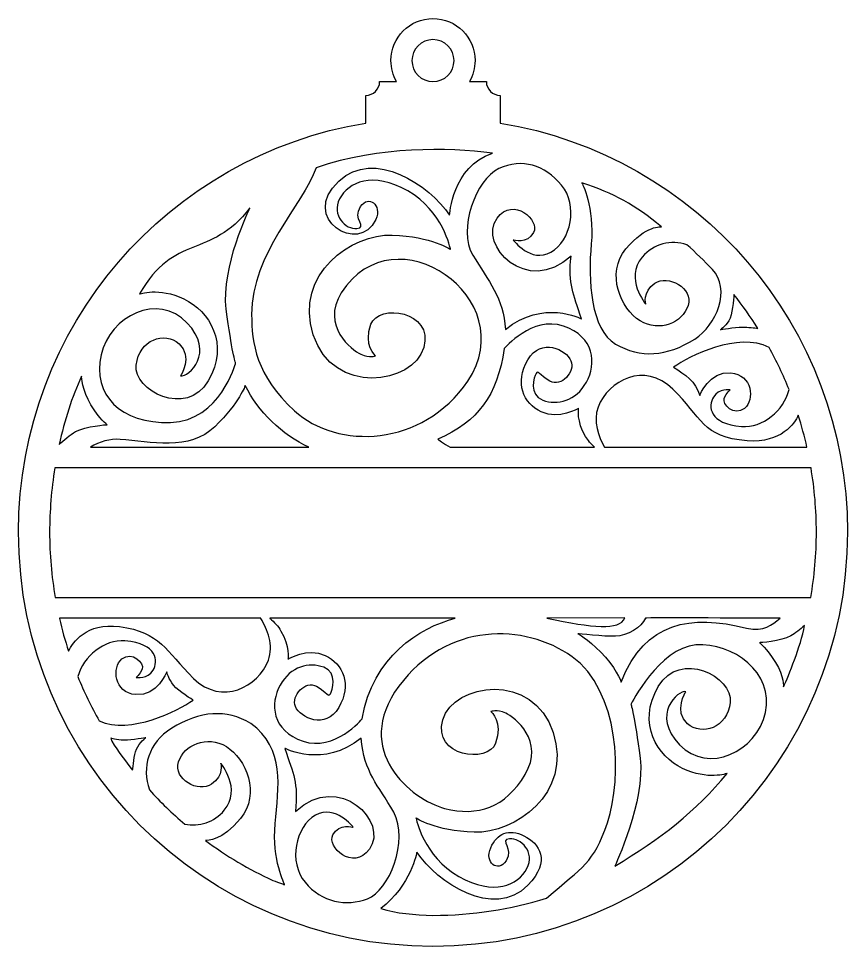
# Model space of a CAD drawing. Header units: centimetres. Extents: x 1 to 126, y -110 to -2.
# Drawn here: x 26.21 to 35.14, y -93.66 to -83.66 of the extents above; entities that cross this region are included whole.
import ezdxf

# ---------------------------------------------------------------- set-up
doc = ezdxf.new("R2010")
doc.units = ezdxf.units.CM
doc.header["$MEASUREMENT"] = 0
doc.layers.add('layer 1', color=7, linetype='Continuous')

msp = doc.modelspace()

# ---------------------------------------------------------------- linework, layer by layer
at = {"layer": 'layer 1', "color": 250}
for points, knots in [([(26.20648, -89.19773), (26.20648, -91.66453), (28.20622, -93.66427), (30.67302, -93.66427), (30.67302, -93.66427), (33.13982, -93.66427), (35.13956, -91.66453), (35.13956, -89.19773), (35.13956, -89.19773), (35.13956, -86.97741), (33.51938, -85.13582), (31.39686, -84.78988), (31.39686, -84.78988), (31.39686, -84.78988), (31.39686, -84.49253), (31.39686, -84.49253), (31.39686, -84.49253), (31.31505, -84.49253), (31.24811, -84.42559), (31.24811, -84.34379), (31.24811, -84.34379), (31.24811, -84.34379), (31.06541, -84.34379), (31.06541, -84.34379), (31.06541, -84.34379), (31.10395, -84.27716), (31.12603, -84.1998), (31.12603, -84.11728), (31.12603, -84.11728), (31.12603, -83.86708), (30.92321, -83.66427), (30.67302, -83.66427), (30.67302, -83.66427), (30.42283, -83.66427), (30.22001, -83.86708), (30.22001, -84.11728), (30.22001, -84.11728), (30.22001, -84.1998), (30.24209, -84.27716), (30.28063, -84.34379), (30.28063, -84.34379), (30.28063, -84.34379), (30.09793, -84.34379), (30.09793, -84.34379), (30.09793, -84.34379), (30.09793, -84.42559), (30.03099, -84.49253), (29.94918, -84.49253), (29.94918, -84.49253), (29.94918, -84.49253), (29.94918, -84.78988), (29.94918, -84.78988), (29.94918, -84.78988), (27.82666, -85.13582), (26.20648, -86.97741), (26.20648, -89.19773)], [0, 0, 0, 0, 0.0666667, 0.0666667, 0.0666667, 0.0666667, 0.1333333, 0.1333333, 0.1333333, 0.1333333, 0.2, 0.2, 0.2, 0.2, 0.2666667, 0.2666667, 0.2666667, 0.2666667, 0.3333333, 0.3333333, 0.3333333, 0.3333333, 0.4, 0.4, 0.4, 0.4, 0.4666667, 0.4666667, 0.4666667, 0.4666667, 0.5333333, 0.5333333, 0.5333333, 0.5333333, 0.6, 0.6, 0.6, 0.6, 0.6666667, 0.6666667, 0.6666667, 0.6666667, 0.7333333, 0.7333333, 0.7333333, 0.7333333, 0.8, 0.8, 0.8, 0.8, 0.8666667, 0.8666667, 0.8666667, 0.8666667, 1, 1, 1, 1]), ([(30.89953, -84.11728), (30.89953, -84.24237), (30.79812, -84.34379), (30.67302, -84.34379), (30.67302, -84.34379), (30.54792, -84.34379), (30.44651, -84.24237), (30.44651, -84.11728), (30.44651, -84.11728), (30.44651, -83.99218), (30.54792, -83.89077), (30.67302, -83.89077), (30.67302, -83.89077), (30.79812, -83.89077), (30.89953, -83.99218), (30.89953, -84.11728)], [0, 0, 0, 0, 0.2, 0.2, 0.2, 0.2, 0.4, 0.4, 0.4, 0.4, 0.6, 0.6, 0.6, 0.6, 1, 1, 1, 1]), ([(31.04689, -87.57135), (30.56205, -88.28593), (29.64009, -88.31273), (29.18003, -87.89021), (29.18003, -87.89021), (28.76469, -87.50877), (28.71858, -87.16428), (28.71817, -86.85276), (28.71817, -86.85276), (28.71728, -86.19255), (29.27158, -85.67936), (29.41365, -85.27158), (29.41365, -85.27158), (30.10413, -85.03761), (30.82928, -85.05304), (31.31356, -85.11554), (31.31356, -85.11554), (30.87818, -85.26221), (30.85111, -85.78418), (30.85111, -85.78418), (30.85111, -85.78418), (30.63356, -85.45574), (30.04052, -85.06002), (29.65792, -85.4155), (29.65792, -85.4155), (29.22385, -85.81879), (29.88377, -86.22006), (30.05663, -85.83091), (30.05663, -85.83091), (30.12687, -85.67277), (29.97936, -85.55825), (29.89102, -85.69117), (29.89102, -85.69117), (29.80269, -85.82411), (29.97225, -85.91574), (29.85305, -85.92717), (29.85305, -85.92717), (29.73385, -85.93861), (29.57243, -85.78647), (29.66695, -85.60672), (29.66695, -85.60672), (29.76148, -85.42698), (30.0193, -85.30856), (30.40038, -85.5219), (30.40038, -85.5219), (30.78149, -85.73524), (30.86181, -86.15192), (30.86181, -86.15192), (30.86181, -86.15192), (30.86181, -86.15192), (30.66276, -86.01368), (30.23329, -85.99776), (30.23329, -85.99776), (29.80382, -85.98183), (29.17101, -86.41204), (29.38318, -87.07351), (29.38318, -87.07351), (29.59536, -87.73498), (30.46018, -87.60722), (30.57319, -87.20989), (30.57319, -87.20989), (30.68621, -86.81258), (30.08549, -86.73369), (30.00326, -86.95905), (30.00326, -86.95905), (29.92102, -87.18439), (30.05356, -87.29916), (30.05356, -87.29916), (30.05356, -87.29916), (30.05356, -87.29916), (29.99231, -87.3232), (29.89461, -87.28181), (29.89461, -87.28181), (29.79691, -87.24042), (29.46265, -86.97364), (29.68466, -86.62161), (29.68466, -86.62161), (30.25423, -85.71846), (31.64971, -86.6829), (31.04689, -87.57135)], [0, 0, 0, 0, 0.047619, 0.047619, 0.047619, 0.047619, 0.0952381, 0.0952381, 0.0952381, 0.0952381, 0.1428571, 0.1428571, 0.1428571, 0.1428571, 0.1904762, 0.1904762, 0.1904762, 0.1904762, 0.2380952, 0.2380952, 0.2380952, 0.2380952, 0.2857143, 0.2857143, 0.2857143, 0.2857143, 0.3333333, 0.3333333, 0.3333333, 0.3333333, 0.3809524, 0.3809524, 0.3809524, 0.3809524, 0.4285714, 0.4285714, 0.4285714, 0.4285714, 0.4761905, 0.4761905, 0.4761905, 0.4761905, 0.5238095, 0.5238095, 0.5238095, 0.5238095, 0.5714286, 0.5714286, 0.5714286, 0.5714286, 0.6190476, 0.6190476, 0.6190476, 0.6190476, 0.6666667, 0.6666667, 0.6666667, 0.6666667, 0.7142857, 0.7142857, 0.7142857, 0.7142857, 0.7619048, 0.7619048, 0.7619048, 0.7619048, 0.8095238, 0.8095238, 0.8095238, 0.8095238, 0.8571429, 0.8571429, 0.8571429, 0.8571429, 0.9047619, 0.9047619, 0.9047619, 0.9047619, 1, 1, 1, 1]), ([(32.27368, -86.902), (32.27368, -86.902), (31.85723, -86.68315), (31.45353, -87.01398), (31.45353, -87.01398), (31.43383, -86.67915), (31.26772, -86.48805), (31.1022, -86.21317), (31.1022, -86.21317), (30.93668, -85.93829), (31.13311, -85.39752), (31.38343, -85.28136), (31.38343, -85.28136), (31.63376, -85.16519), (31.87711, -85.24234), (32.05778, -85.45891), (32.05778, -85.45891), (32.23843, -85.67549), (32.16177, -86.06113), (31.94412, -86.18188), (31.94412, -86.18188), (31.72645, -86.30263), (31.53856, -86.05227), (31.53856, -86.05227), (31.53856, -86.05227), (31.53856, -86.05227), (31.68658, -86.0989), (31.75738, -85.97071), (31.75738, -85.97071), (31.82818, -85.8425), (31.53996, -85.57592), (31.36369, -85.81533), (31.36369, -85.81533), (31.1518, -86.10311), (31.68671, -86.66295), (32.16036, -86.2233), (32.16036, -86.2233), (32.1296, -86.53629), (32.18293, -86.61676), (32.27368, -86.902)], [0, 0, 0, 0, 0.0909091, 0.0909091, 0.0909091, 0.0909091, 0.1818182, 0.1818182, 0.1818182, 0.1818182, 0.2727273, 0.2727273, 0.2727273, 0.2727273, 0.3636364, 0.3636364, 0.3636364, 0.3636364, 0.4545455, 0.4545455, 0.4545455, 0.4545455, 0.5454545, 0.5454545, 0.5454545, 0.5454545, 0.6363636, 0.6363636, 0.6363636, 0.6363636, 0.7272727, 0.7272727, 0.7272727, 0.7272727, 0.8181818, 0.8181818, 0.8181818, 0.8181818, 1, 1, 1, 1]), ([(32.37868, -86.09107), (32.41553, -85.69735), (32.27674, -85.43375), (32.27674, -85.43375), (32.27674, -85.43375), (32.62341, -85.54955), (32.8549, -85.67067), (33.13501, -85.90977), (33.13501, -85.90977), (33.13501, -85.90977), (32.97323, -85.88188), (32.75291, -86.14635), (32.75291, -86.14635), (32.53259, -86.4108), (32.69651, -86.79556), (32.90547, -86.92172), (32.90547, -86.92172), (33.11445, -87.04787), (33.36107, -86.94377), (33.42153, -86.75628), (33.42153, -86.75628), (33.48197, -86.56878), (33.20298, -86.4201), (33.06504, -86.51561), (33.06504, -86.51561), (32.9271, -86.61111), (32.96654, -86.74347), (32.96654, -86.74347), (32.96654, -86.74347), (32.96654, -86.74347), (32.7354, -86.46525), (32.92727, -86.2348), (32.92727, -86.2348), (33.0484, -86.08931), (33.23936, -86.04423), (33.40822, -86.10115), (33.40822, -86.10115), (33.50415, -86.18593), (33.59609, -86.27512), (33.68376, -86.36837), (33.68376, -86.36837), (33.88775, -86.57699), (33.7267, -86.97314), (33.49469, -87.11846), (33.49469, -87.11846), (33.18887, -87.31), (32.90715, -87.32574), (32.63995, -87.17201), (32.63995, -87.17201), (32.37275, -87.01827), (32.34183, -86.48479), (32.37868, -86.09107)], [0, 0, 0, 0, 0.0714286, 0.0714286, 0.0714286, 0.0714286, 0.1428571, 0.1428571, 0.1428571, 0.1428571, 0.2142857, 0.2142857, 0.2142857, 0.2142857, 0.2857143, 0.2857143, 0.2857143, 0.2857143, 0.3571429, 0.3571429, 0.3571429, 0.3571429, 0.4285714, 0.4285714, 0.4285714, 0.4285714, 0.5, 0.5, 0.5, 0.5, 0.5714286, 0.5714286, 0.5714286, 0.5714286, 0.6428571, 0.6428571, 0.6428571, 0.6428571, 0.7142857, 0.7142857, 0.7142857, 0.7142857, 0.7857143, 0.7857143, 0.7857143, 0.7857143, 0.8571429, 0.8571429, 0.8571429, 0.8571429, 1, 1, 1, 1]), ([(28.54495, -87.37661), (28.54495, -87.37661), (28.38544, -87.99861), (27.84459, -88.01691), (27.84459, -88.01691), (27.30375, -88.03521), (26.99921, -87.71426), (27.09542, -87.28949), (27.09542, -87.28949), (27.19162, -86.86471), (27.71013, -86.61771), (28.02144, -86.94205), (28.02144, -86.94205), (28.33273, -87.26638), (28.03753, -87.5322), (27.95347, -87.51348), (27.95347, -87.51348), (27.95347, -87.51348), (28.08887, -87.3039), (27.93569, -87.16835), (27.93569, -87.16835), (27.78251, -87.0328), (27.50566, -87.12248), (27.47459, -87.398), (27.47459, -87.398), (27.4435, -87.67352), (28.01649, -87.97059), (28.25058, -87.56885), (28.25058, -87.56885), (28.48471, -87.1671), (28.26014, -86.81561), (27.98809, -86.68577), (27.98809, -86.68577), (27.71605, -86.55592), (27.50902, -86.63242), (27.50902, -86.63242), (27.50902, -86.63242), (27.89021, -85.97389), (28.265, -86.26305), (28.70027, -85.70552), (28.70027, -85.70552), (28.70027, -85.70552), (28.38675, -86.34313), (28.44532, -86.79769), (28.44532, -86.79769), (28.50389, -87.25223), (28.54495, -87.37661), (28.54495, -87.37661)], [0, 0, 0, 0, 0.0769231, 0.0769231, 0.0769231, 0.0769231, 0.1538462, 0.1538462, 0.1538462, 0.1538462, 0.2307692, 0.2307692, 0.2307692, 0.2307692, 0.3076923, 0.3076923, 0.3076923, 0.3076923, 0.3846154, 0.3846154, 0.3846154, 0.3846154, 0.4615385, 0.4615385, 0.4615385, 0.4615385, 0.5384615, 0.5384615, 0.5384615, 0.5384615, 0.6153846, 0.6153846, 0.6153846, 0.6153846, 0.6923077, 0.6923077, 0.6923077, 0.6923077, 0.7692308, 0.7692308, 0.7692308, 0.7692308, 0.8461538, 0.8461538, 0.8461538, 0.8461538, 1, 1, 1, 1]), ([(34.17434, -87.00343), (34.13994, -86.9983), (34.06964, -86.98915), (34.00743, -86.98965), (34.00743, -86.98965), (33.92108, -86.99035), (33.7722, -87.01732), (33.7722, -87.01732), (33.7722, -87.01732), (33.7722, -87.01732), (33.84274, -86.97195), (33.87389, -86.89207), (33.87389, -86.89207), (33.90503, -86.81219), (33.91624, -86.63792), (33.91624, -86.63792), (33.91624, -86.63792), (34.00862, -86.7548), (34.09483, -86.87682), (34.17434, -87.00343)], [0, 0, 0, 0, 0.1666667, 0.1666667, 0.1666667, 0.1666667, 0.3333333, 0.3333333, 0.3333333, 0.3333333, 0.5, 0.5, 0.5, 0.5, 0.6666667, 0.6666667, 0.6666667, 0.6666667, 1, 1, 1, 1]), ([(32.4134, -88.28369), (32.4134, -88.28369), (30.85848, -88.28369), (30.85848, -88.28369), (30.85848, -88.28369), (30.78981, -88.24285), (30.72488, -88.19812), (30.72488, -88.19812), (30.72488, -88.19812), (31.16033, -88.00638), (31.36377, -87.73058), (31.4415, -87.22045), (31.4415, -87.22045), (31.4415, -87.22045), (31.74079, -86.86509), (32.0782, -86.9792), (32.0782, -86.9792), (32.41562, -87.09332), (32.43899, -87.3824), (32.32591, -87.58406), (32.32591, -87.58406), (32.21284, -87.78575), (32.01194, -87.83614), (31.85663, -87.77641), (31.85663, -87.77641), (31.70132, -87.71669), (31.76305, -87.52697), (31.78483, -87.48911), (31.78483, -87.48911), (31.80661, -87.45126), (31.81284, -87.50227), (31.93308, -87.57144), (31.93308, -87.57144), (32.05331, -87.64061), (32.21063, -87.47021), (32.15996, -87.3522), (32.15996, -87.3522), (32.10931, -87.23421), (31.83888, -87.09639), (31.69445, -87.34227), (31.69445, -87.34227), (31.55003, -87.58815), (31.64622, -87.81243), (31.84, -87.90318), (31.84, -87.90318), (32.03378, -87.99393), (32.2416, -87.86454), (32.2416, -87.86454), (32.2416, -87.86454), (32.2416, -87.86454), (32.2195, -88.00595), (32.31653, -88.16699), (32.31653, -88.16699), (32.34183, -88.20898), (32.37629, -88.24839), (32.4134, -88.28369)], [0, 0, 0, 0, 0.0666667, 0.0666667, 0.0666667, 0.0666667, 0.1333333, 0.1333333, 0.1333333, 0.1333333, 0.2, 0.2, 0.2, 0.2, 0.2666667, 0.2666667, 0.2666667, 0.2666667, 0.3333333, 0.3333333, 0.3333333, 0.3333333, 0.4, 0.4, 0.4, 0.4, 0.4666667, 0.4666667, 0.4666667, 0.4666667, 0.5333333, 0.5333333, 0.5333333, 0.5333333, 0.6, 0.6, 0.6, 0.6, 0.6666667, 0.6666667, 0.6666667, 0.6666667, 0.7333333, 0.7333333, 0.7333333, 0.7333333, 0.8, 0.8, 0.8, 0.8, 0.8666667, 0.8666667, 0.8666667, 0.8666667, 1, 1, 1, 1]), ([(33.88144, -87.48178), (33.64665, -87.46229), (33.54839, -87.72582), (33.54839, -87.72582), (33.54839, -87.72582), (33.50402, -87.57474), (33.3927, -87.49935), (33.26346, -87.42259), (33.26346, -87.42259), (33.43163, -87.30071), (33.96278, -87.03814), (34.29543, -87.20922), (34.29543, -87.20922), (34.37579, -87.35532), (34.44759, -87.50681), (34.51012, -87.66301), (34.51012, -87.66301), (34.4557, -87.88656), (34.22562, -88.07902), (33.99889, -88.06059), (33.99889, -88.06059), (33.64499, -88.03183), (33.63709, -87.84207), (33.69521, -87.74363), (33.69521, -87.74363), (33.75334, -87.64517), (33.8758, -87.66672), (33.8758, -87.66672), (33.8758, -87.66672), (33.8758, -87.66672), (33.83923, -87.69163), (33.81243, -87.75624), (33.81243, -87.75624), (33.78564, -87.82085), (33.91987, -87.95585), (34.03102, -87.86571), (34.03102, -87.86571), (34.14217, -87.77554), (34.11622, -87.50127), (33.88144, -87.48178)], [0, 0, 0, 0, 0.0909091, 0.0909091, 0.0909091, 0.0909091, 0.1818182, 0.1818182, 0.1818182, 0.1818182, 0.2727273, 0.2727273, 0.2727273, 0.2727273, 0.3636364, 0.3636364, 0.3636364, 0.3636364, 0.4545455, 0.4545455, 0.4545455, 0.4545455, 0.5454545, 0.5454545, 0.5454545, 0.5454545, 0.6363636, 0.6363636, 0.6363636, 0.6363636, 0.7272727, 0.7272727, 0.7272727, 0.7272727, 0.8181818, 0.8181818, 0.8181818, 0.8181818, 1, 1, 1, 1]), ([(34.70311, -88.28369), (34.70311, -88.28369), (32.52254, -88.28369), (32.52254, -88.28369), (32.52254, -88.28369), (32.45498, -88.16752), (32.3954, -88.00653), (32.45287, -87.85273), (32.45287, -87.85273), (32.55998, -87.56613), (32.95205, -87.35602), (33.25896, -87.65709), (33.25896, -87.65709), (33.56586, -87.95815), (33.57511, -88.17983), (34.05834, -88.21484), (34.05834, -88.21484), (34.4302, -88.24177), (34.5708, -88.02585), (34.60973, -87.94029), (34.60973, -87.94029), (34.64562, -88.05274), (34.67683, -88.16729), (34.70311, -88.28369)], [0, 0, 0, 0, 0.1428571, 0.1428571, 0.1428571, 0.1428571, 0.2857143, 0.2857143, 0.2857143, 0.2857143, 0.4285714, 0.4285714, 0.4285714, 0.4285714, 0.5714286, 0.5714286, 0.5714286, 0.5714286, 0.7142857, 0.7142857, 0.7142857, 0.7142857, 1, 1, 1, 1]), ([(26.82149, -88.11587), (26.76059, -88.15007), (26.69251, -88.20952), (26.64409, -88.2555), (26.64409, -88.2555), (26.70108, -87.99416), (26.78168, -87.74193), (26.88553, -87.51981), (26.88553, -87.51981), (26.88553, -87.51981), (26.89226, -87.6735), (26.98676, -87.82863), (26.98676, -87.82863), (27.08126, -87.98375), (27.16075, -88.04134), (27.16075, -88.04134), (27.16075, -88.04134), (27.16075, -88.04134), (26.93098, -88.05438), (26.82149, -88.11587)], [0, 0, 0, 0, 0.1666667, 0.1666667, 0.1666667, 0.1666667, 0.3333333, 0.3333333, 0.3333333, 0.3333333, 0.5, 0.5, 0.5, 0.5, 0.6666667, 0.6666667, 0.6666667, 0.6666667, 1, 1, 1, 1]), ([(29.3339, -88.28369), (29.3339, -88.28369), (26.9807, -88.28369), (26.9807, -88.28369), (26.9807, -88.28369), (27.08203, -88.22581), (27.19172, -88.19043), (27.30117, -88.19917), (27.30117, -88.19917), (27.62418, -88.22499), (28.05086, -88.3282), (28.32186, -88.06326), (28.32186, -88.06326), (28.59283, -87.79832), (28.64944, -87.6175), (28.64944, -87.6175), (28.64944, -87.6175), (28.78281, -87.90045), (29.05254, -88.15098), (29.3339, -88.28369)], [0, 0, 0, 0, 0.1666667, 0.1666667, 0.1666667, 0.1666667, 0.3333333, 0.3333333, 0.3333333, 0.3333333, 0.5, 0.5, 0.5, 0.5, 0.6666667, 0.6666667, 0.6666667, 0.6666667, 1, 1, 1, 1]), ([(34.74441, -89.90413), (34.74441, -89.90413), (26.60162, -89.90413), (26.60162, -89.90413), (26.60162, -89.90413), (26.56208, -89.67459), (26.54147, -89.43857), (26.54147, -89.19773), (26.54147, -89.19773), (26.54147, -88.97503), (26.56003, -88.74004), (26.59689, -88.50701), (26.59689, -88.50701), (26.59689, -88.50701), (34.74709, -88.50701), (34.74709, -88.50701), (34.74709, -88.50701), (34.78488, -88.7316), (34.80457, -88.96238), (34.80457, -89.19773), (34.80457, -89.19773), (34.80457, -89.43856), (34.78395, -89.67459), (34.74441, -89.90413)], [0, 0, 0, 0, 0.1428571, 0.1428571, 0.1428571, 0.1428571, 0.2857143, 0.2857143, 0.2857143, 0.2857143, 0.4285714, 0.4285714, 0.4285714, 0.4285714, 0.5714286, 0.5714286, 0.5714286, 0.5714286, 0.7142857, 0.7142857, 0.7142857, 0.7142857, 1, 1, 1, 1]), ([(32.70195, -90.81454), (32.70195, -90.81454), (32.63046, -90.64004), (32.48147, -90.49207), (32.48147, -90.49207), (32.33246, -90.34411), (32.23415, -90.29346), (32.23415, -90.29346), (32.23415, -90.29346), (32.23415, -90.29346), (32.51939, -90.32684), (32.6411, -90.32136), (32.6411, -90.32136), (32.76079, -90.31597), (32.92714, -90.22566), (32.96195, -90.12638), (32.96195, -90.12638), (32.96897, -90.11937), (34.27754, -90.12732), (34.41435, -90.12745), (34.41435, -90.12745), (34.3203, -90.19529), (34.24622, -90.28116), (34.05022, -90.23287), (34.05022, -90.23287), (33.45242, -90.0856), (32.95827, -90.15848), (32.70195, -90.81454)], [0, 0, 0, 0, 0.125, 0.125, 0.125, 0.125, 0.25, 0.25, 0.25, 0.25, 0.375, 0.375, 0.375, 0.375, 0.5, 0.5, 0.5, 0.5, 0.625, 0.625, 0.625, 0.625, 0.75, 0.75, 0.75, 0.75, 1, 1, 1, 1]), ([(28.09243, -90.77496), (27.78552, -90.4739), (27.74182, -90.27685), (27.29304, -90.21721), (27.29304, -90.21721), (26.93465, -90.16958), (26.78944, -90.39205), (26.74549, -90.48358), (26.74549, -90.48358), (26.70757, -90.36767), (26.67463, -90.24951), (26.64694, -90.12934), (26.64694, -90.12934), (26.64679, -90.12871), (26.64665, -90.12808), (26.6465, -90.12745), (26.6465, -90.12745), (26.6465, -90.12745), (28.81634, -90.12745), (28.81634, -90.12745), (28.81634, -90.12745), (28.81671, -90.12808), (28.81711, -90.12871), (28.8175, -90.12934), (28.8175, -90.12934), (28.8894, -90.24653), (28.95921, -90.41693), (28.89852, -90.57931), (28.89852, -90.57931), (28.79141, -90.86592), (28.39935, -91.07601), (28.09243, -90.77496)], [0, 0, 0, 0, 0.1111111, 0.1111111, 0.1111111, 0.1111111, 0.2222222, 0.2222222, 0.2222222, 0.2222222, 0.3333333, 0.3333333, 0.3333333, 0.3333333, 0.4444444, 0.4444444, 0.4444444, 0.4444444, 0.5555556, 0.5555556, 0.5555556, 0.5555556, 0.6666667, 0.6666667, 0.6666667, 0.6666667, 0.7777778, 0.7777778, 0.7777778, 0.7777778, 1, 1, 1, 1]), ([(30.91153, -90.12745), (30.53085, -90.22604), (30.01984, -90.54397), (29.90989, -91.21159), (29.90989, -91.21159), (29.90989, -91.21159), (29.61061, -91.56695), (29.2732, -91.45284), (29.2732, -91.45284), (28.93578, -91.33872), (28.91242, -91.04965), (29.02549, -90.84797), (29.02549, -90.84797), (29.13855, -90.6463), (29.33946, -90.5959), (29.49476, -90.65563), (29.49476, -90.65563), (29.65008, -90.71535), (29.58834, -90.90509), (29.56657, -90.94293), (29.56657, -90.94293), (29.54479, -90.98078), (29.53856, -90.92978), (29.41832, -90.8606), (29.41832, -90.8606), (29.2981, -90.79143), (29.14077, -90.96184), (29.19144, -91.07984), (29.19144, -91.07984), (29.24209, -91.19784), (29.51252, -91.33565), (29.65695, -91.08977), (29.65695, -91.08977), (29.80137, -90.8439), (29.70518, -90.61961), (29.51138, -90.52886), (29.51138, -90.52886), (29.3176, -90.43811), (29.1098, -90.56751), (29.1098, -90.56751), (29.1098, -90.56751), (29.1098, -90.56751), (29.13189, -90.4261), (29.03486, -90.26504), (29.03486, -90.26504), (29.00491, -90.21535), (28.96215, -90.16928), (28.91732, -90.12934), (28.91732, -90.12934), (28.91662, -90.12871), (28.91591, -90.12807), (28.9152, -90.12745), (28.9152, -90.12745), (28.9152, -90.12745), (30.91153, -90.12745), (30.91153, -90.12745)], [0, 0, 0, 0, 0.0666667, 0.0666667, 0.0666667, 0.0666667, 0.1333333, 0.1333333, 0.1333333, 0.1333333, 0.2, 0.2, 0.2, 0.2, 0.2666667, 0.2666667, 0.2666667, 0.2666667, 0.3333333, 0.3333333, 0.3333333, 0.3333333, 0.4, 0.4, 0.4, 0.4, 0.4666667, 0.4666667, 0.4666667, 0.4666667, 0.5333333, 0.5333333, 0.5333333, 0.5333333, 0.6, 0.6, 0.6, 0.6, 0.6666667, 0.6666667, 0.6666667, 0.6666667, 0.7333333, 0.7333333, 0.7333333, 0.7333333, 0.8, 0.8, 0.8, 0.8, 0.8666667, 0.8666667, 0.8666667, 0.8666667, 1, 1, 1, 1]), ([(30.79832, -92.17621), (30.44237, -92.08403), (29.792, -91.55571), (30.3045, -90.86069), (30.3045, -90.86069), (30.81701, -90.16567), (31.66326, -90.17836), (32.17137, -90.54184), (32.17137, -90.54184), (32.67947, -90.90531), (32.72197, -91.83076), (32.55226, -92.33178), (32.55226, -92.33178), (32.40164, -92.77649), (32.29202, -92.7963), (31.89686, -93.14501), (31.89686, -93.14501), (31.51014, -93.26477), (31.09911, -93.32928), (30.67302, -93.32928), (30.67302, -93.32928), (30.47193, -93.32666), (30.27862, -93.3051), (30.11134, -93.2569), (30.11134, -93.2569), (30.43198, -93.00868), (30.50028, -92.64785), (30.50028, -92.64785), (30.50028, -92.64785), (30.71783, -92.9763), (31.32564, -93.38054), (31.69347, -93.00538), (31.69347, -93.00538), (31.95169, -92.742), (31.82003, -92.55361), (31.6533, -92.4725), (31.6533, -92.4725), (31.48657, -92.39141), (31.36502, -92.44297), (31.29476, -92.60113), (31.29476, -92.60113), (31.22453, -92.75928), (31.37203, -92.87379), (31.46037, -92.74087), (31.46037, -92.74087), (31.5487, -92.60793), (31.37915, -92.5163), (31.49835, -92.50487), (31.49835, -92.50487), (31.61755, -92.49342), (31.77897, -92.64558), (31.68443, -92.82532), (31.68443, -92.82532), (31.58991, -93.00506), (31.3321, -93.12348), (30.95101, -92.91014), (30.95101, -92.91014), (30.56991, -92.69681), (30.48958, -92.28011), (30.48958, -92.28011), (30.48958, -92.28011), (30.48958, -92.28011), (30.68863, -92.41836), (31.11811, -92.43429), (31.11811, -92.43429), (31.54757, -92.45021), (32.18038, -92.02), (31.96822, -91.35853), (31.96822, -91.35853), (31.75604, -90.69706), (30.89121, -90.82482), (30.77821, -91.22216), (30.77821, -91.22216), (30.66519, -91.61947), (31.2659, -91.69836), (31.34813, -91.473), (31.34813, -91.473), (31.43037, -91.24765), (31.29784, -91.13288), (31.29784, -91.13288), (31.29784, -91.13288), (31.29784, -91.13288), (31.35909, -91.10884), (31.45677, -91.15023), (31.45677, -91.15023), (31.55448, -91.19163), (31.87873, -91.45227), (31.66672, -91.81043), (31.66672, -91.81043), (31.45473, -92.16858), (31.15429, -92.26838), (30.79832, -92.17621)], [0, 0, 0, 0, 0.0416667, 0.0416667, 0.0416667, 0.0416667, 0.0833333, 0.0833333, 0.0833333, 0.0833333, 0.125, 0.125, 0.125, 0.125, 0.1666667, 0.1666667, 0.1666667, 0.1666667, 0.2083333, 0.2083333, 0.2083333, 0.2083333, 0.25, 0.25, 0.25, 0.25, 0.2916667, 0.2916667, 0.2916667, 0.2916667, 0.3333333, 0.3333333, 0.3333333, 0.3333333, 0.375, 0.375, 0.375, 0.375, 0.4166667, 0.4166667, 0.4166667, 0.4166667, 0.4583333, 0.4583333, 0.4583333, 0.4583333, 0.5, 0.5, 0.5, 0.5, 0.5416667, 0.5416667, 0.5416667, 0.5416667, 0.5833333, 0.5833333, 0.5833333, 0.5833333, 0.625, 0.625, 0.625, 0.625, 0.6666667, 0.6666667, 0.6666667, 0.6666667, 0.7083333, 0.7083333, 0.7083333, 0.7083333, 0.75, 0.75, 0.75, 0.75, 0.7916667, 0.7916667, 0.7916667, 0.7916667, 0.8333333, 0.8333333, 0.8333333, 0.8333333, 0.875, 0.875, 0.875, 0.875, 0.9166667, 0.9166667, 0.9166667, 0.9166667, 1, 1, 1, 1]), ([(32.73894, -90.12302), (32.68083, -90.26361), (32.39767, -90.2296), (31.90032, -90.12745), (31.90032, -90.12745), (31.90032, -90.12745), (32.73894, -90.12302), (32.73894, -90.12302)], [0, 0, 0, 0, 0.3333333, 0.3333333, 0.3333333, 0.3333333, 1, 1, 1, 1]), ([(34.45053, -90.86622), (34.45053, -90.86622), (34.45913, -90.75854), (34.36464, -90.60342), (34.36464, -90.60342), (34.27014, -90.44828), (34.19065, -90.3907), (34.19065, -90.3907), (34.19065, -90.3907), (34.19065, -90.3907), (34.42042, -90.37767), (34.5299, -90.31617), (34.5299, -90.31617), (34.5774, -90.2895), (34.62932, -90.2486), (34.67723, -90.20528), (34.67723, -90.20528), (34.63549, -90.43465), (34.50643, -90.74166), (34.45053, -90.86622)], [0, 0, 0, 0, 0.1666667, 0.1666667, 0.1666667, 0.1666667, 0.3333333, 0.3333333, 0.3333333, 0.3333333, 0.5, 0.5, 0.5, 0.5, 0.6666667, 0.6666667, 0.6666667, 0.6666667, 1, 1, 1, 1]), ([(28.08792, -91.00946), (27.92319, -91.12883), (27.41016, -91.38324), (27.0766, -91.23278), (27.0766, -91.23278), (26.98958, -91.07933), (26.91209, -90.91975), (26.84496, -90.75488), (26.84496, -90.75488), (26.90544, -90.53741), (27.1306, -90.35339), (27.3525, -90.37143), (27.3525, -90.37143), (27.70642, -90.40018), (27.71429, -90.58997), (27.65617, -90.68843), (27.65617, -90.68843), (27.59806, -90.78688), (27.47559, -90.76532), (27.47559, -90.76532), (27.47559, -90.76532), (27.47559, -90.76532), (27.51216, -90.74041), (27.53895, -90.6758), (27.53895, -90.6758), (27.56575, -90.61119), (27.43154, -90.47618), (27.32038, -90.56635), (27.32038, -90.56635), (27.20922, -90.6565), (27.23519, -90.93077), (27.46995, -90.95027), (27.46995, -90.95027), (27.70474, -90.96976), (27.803, -90.70622), (27.803, -90.70622), (27.803, -90.70622), (27.803, -90.70622), (27.82604, -90.78467), (27.87747, -90.84983), (27.87747, -90.84983), (27.92888, -90.91498), (28.08792, -91.00946), (28.08792, -91.00946)], [0, 0, 0, 0, 0.0833333, 0.0833333, 0.0833333, 0.0833333, 0.1666667, 0.1666667, 0.1666667, 0.1666667, 0.25, 0.25, 0.25, 0.25, 0.3333333, 0.3333333, 0.3333333, 0.3333333, 0.4166667, 0.4166667, 0.4166667, 0.4166667, 0.5, 0.5, 0.5, 0.5, 0.5833333, 0.5833333, 0.5833333, 0.5833333, 0.6666667, 0.6666667, 0.6666667, 0.6666667, 0.75, 0.75, 0.75, 0.75, 0.8333333, 0.8333333, 0.8333333, 0.8333333, 1, 1, 1, 1]), ([(32.63142, -92.80039), (32.63142, -92.80039), (32.96463, -92.08889), (32.90607, -91.63435), (32.90607, -91.63435), (32.8475, -91.17981), (32.80645, -91.05543), (32.80645, -91.05543), (32.80645, -91.05543), (32.80645, -91.05543), (33.10904, -90.4471), (33.50679, -90.41513), (33.50679, -90.41513), (33.90454, -90.38316), (34.35219, -90.71778), (34.25599, -91.14255), (34.25599, -91.14255), (34.15978, -91.56733), (33.64126, -91.81433), (33.32996, -91.48999), (33.32996, -91.48999), (33.01866, -91.16567), (33.31386, -90.89984), (33.39792, -90.91857), (33.39792, -90.91857), (33.39792, -90.91857), (33.26252, -91.12815), (33.41571, -91.2637), (33.41571, -91.2637), (33.56889, -91.39924), (33.84573, -91.30957), (33.87681, -91.03405), (33.87681, -91.03405), (33.90789, -90.75851), (33.33491, -90.46145), (33.10081, -90.86319), (33.10081, -90.86319), (32.86669, -91.26495), (33.09125, -91.61643), (33.36331, -91.74627), (33.36331, -91.74627), (33.63535, -91.87612), (33.84237, -91.79962), (33.84237, -91.79962), (33.84237, -91.79962), (33.51179, -92.21219), (33.11998, -92.50089), (32.63142, -92.80039)], [0, 0, 0, 0, 0.0769231, 0.0769231, 0.0769231, 0.0769231, 0.1538462, 0.1538462, 0.1538462, 0.1538462, 0.2307692, 0.2307692, 0.2307692, 0.2307692, 0.3076923, 0.3076923, 0.3076923, 0.3076923, 0.3846154, 0.3846154, 0.3846154, 0.3846154, 0.4615385, 0.4615385, 0.4615385, 0.4615385, 0.5384615, 0.5384615, 0.5384615, 0.5384615, 0.6153846, 0.6153846, 0.6153846, 0.6153846, 0.6923077, 0.6923077, 0.6923077, 0.6923077, 0.7692308, 0.7692308, 0.7692308, 0.7692308, 0.8461538, 0.8461538, 0.8461538, 0.8461538, 1, 1, 1, 1]), ([(28.97272, -92.34097), (28.93586, -92.73469), (29.07465, -92.9983), (29.07465, -92.9983), (29.07465, -92.9983), (29.07465, -92.9983), (29.02243, -92.98084), (28.94628, -92.95223), (28.94628, -92.95223), (28.68888, -92.83365), (28.44575, -92.68938), (28.22019, -92.52271), (28.22019, -92.52271), (28.24581, -92.52491), (28.39789, -92.52646), (28.59848, -92.2857), (28.59848, -92.2857), (28.81879, -92.02123), (28.65489, -91.63648), (28.44591, -91.51032), (28.44591, -91.51032), (28.23694, -91.38417), (27.99033, -91.48827), (27.92988, -91.67576), (27.92988, -91.67576), (27.86942, -91.86326), (28.14841, -92.01193), (28.28636, -91.91642), (28.28636, -91.91642), (28.42428, -91.82093), (28.38486, -91.68859), (28.38486, -91.68859), (28.38486, -91.68859), (28.38486, -91.68859), (28.61599, -91.9668), (28.42414, -92.19725), (28.42414, -92.19725), (28.31565, -92.32754), (28.15117, -92.37728), (27.9967, -92.34538), (27.9967, -92.34538), (27.86218, -92.2309), (27.7351, -92.10794), (27.61628, -91.97734), (27.61628, -91.97734), (27.53292, -91.73344), (27.60367, -91.47208), (27.85671, -91.31359), (27.85671, -91.31359), (28.16251, -91.12203), (28.44424, -91.10631), (28.71144, -91.26003), (28.71144, -91.26003), (29.07772, -91.53005), (29.00957, -91.94727), (28.97272, -92.34097)], [0, 0, 0, 0, 0.0666667, 0.0666667, 0.0666667, 0.0666667, 0.1333333, 0.1333333, 0.1333333, 0.1333333, 0.2, 0.2, 0.2, 0.2, 0.2666667, 0.2666667, 0.2666667, 0.2666667, 0.3333333, 0.3333333, 0.3333333, 0.3333333, 0.4, 0.4, 0.4, 0.4, 0.4666667, 0.4666667, 0.4666667, 0.4666667, 0.5333333, 0.5333333, 0.5333333, 0.5333333, 0.6, 0.6, 0.6, 0.6, 0.6666667, 0.6666667, 0.6666667, 0.6666667, 0.7333333, 0.7333333, 0.7333333, 0.7333333, 0.8, 0.8, 0.8, 0.8, 0.8666667, 0.8666667, 0.8666667, 0.8666667, 1, 1, 1, 1]), ([(27.47749, -91.53996), (27.45192, -91.60558), (27.43951, -91.72472), (27.4359, -91.76523), (27.4359, -91.76523), (27.35625, -91.66495), (27.28115, -91.56085), (27.21095, -91.45331), (27.21095, -91.45331), (27.20513, -91.43281), (27.20254, -91.42031), (27.20254, -91.42031), (27.20254, -91.42031), (27.20254, -91.42031), (27.2576, -91.44309), (27.34396, -91.44239), (27.34396, -91.44239), (27.43031, -91.4417), (27.57919, -91.41473), (27.57919, -91.41473), (27.57919, -91.41473), (27.57919, -91.41473), (27.50864, -91.46009), (27.47749, -91.53996)], [0, 0, 0, 0, 0.1428571, 0.1428571, 0.1428571, 0.1428571, 0.2857143, 0.2857143, 0.2857143, 0.2857143, 0.4285714, 0.4285714, 0.4285714, 0.4285714, 0.5714286, 0.5714286, 0.5714286, 0.5714286, 0.7142857, 0.7142857, 0.7142857, 0.7142857, 1, 1, 1, 1]), ([(29.96798, -93.15069), (29.73734, -93.23731), (29.47429, -93.18969), (29.29362, -92.97313), (29.29362, -92.97313), (29.11296, -92.75656), (29.1896, -92.37092), (29.40728, -92.25015), (29.40728, -92.25015), (29.62495, -92.12941), (29.81283, -92.37977), (29.81283, -92.37977), (29.81283, -92.37977), (29.81283, -92.37977), (29.66481, -92.33314), (29.59402, -92.46133), (29.59402, -92.46133), (29.52321, -92.58954), (29.81144, -92.85612), (29.98771, -92.61671), (29.98771, -92.61671), (30.19959, -92.32894), (29.66468, -91.76908), (29.19104, -92.20875), (29.19104, -92.20875), (29.2218, -91.89576), (29.16847, -91.81527), (29.07772, -91.53005), (29.07772, -91.53005), (29.07772, -91.53005), (29.49415, -91.7489), (29.89787, -91.41806), (29.89787, -91.41806), (29.93234, -91.7972), (30.08058, -91.9144), (30.2492, -92.21888), (30.2492, -92.21888), (30.4178, -92.52336), (30.1986, -93.06407), (29.96798, -93.15069)], [0, 0, 0, 0, 0.0909091, 0.0909091, 0.0909091, 0.0909091, 0.1818182, 0.1818182, 0.1818182, 0.1818182, 0.2727273, 0.2727273, 0.2727273, 0.2727273, 0.3636364, 0.3636364, 0.3636364, 0.3636364, 0.4545455, 0.4545455, 0.4545455, 0.4545455, 0.5454545, 0.5454545, 0.5454545, 0.5454545, 0.6363636, 0.6363636, 0.6363636, 0.6363636, 0.7272727, 0.7272727, 0.7272727, 0.7272727, 0.8181818, 0.8181818, 0.8181818, 0.8181818, 1, 1, 1, 1])]:
    msp.add_open_spline(points, degree=3, knots=knots, dxfattribs=at)

doc.saveas('drawing.dxf')
